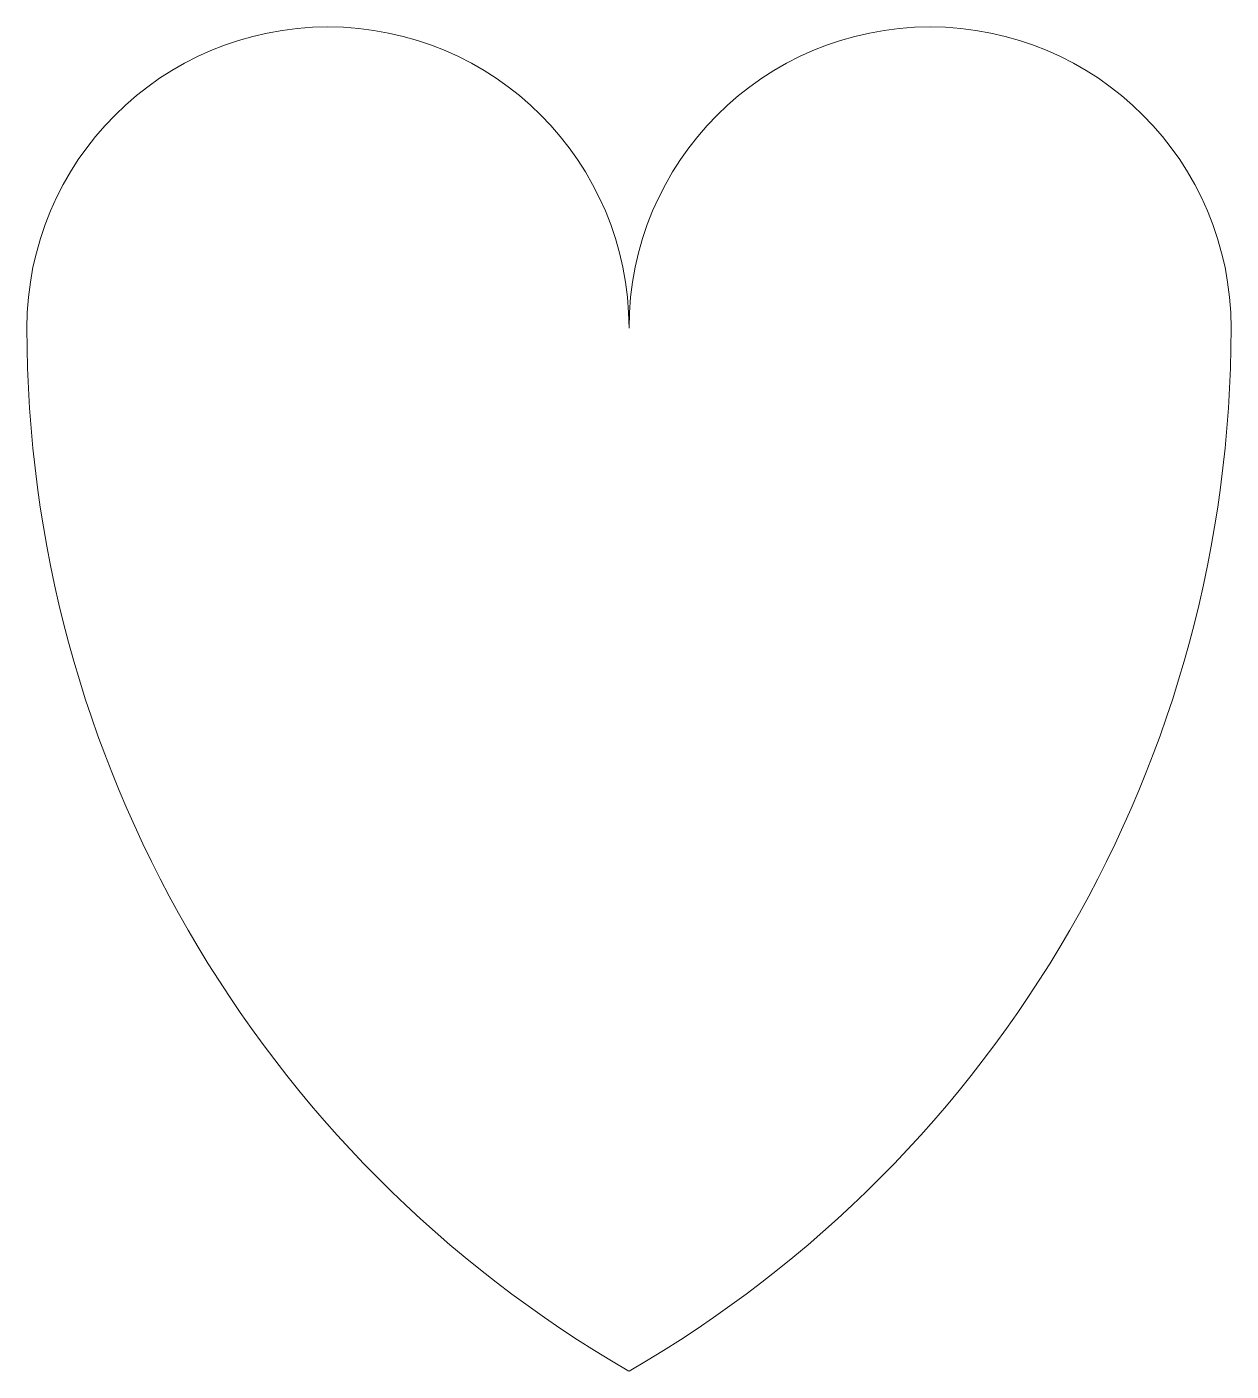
# Model space of a CAD drawing. Header units: millimetres. Extents: x 0 to 100, y -17 to 95.
import ezdxf

# ---------------------------------------------------------------- set-up
doc = ezdxf.new("R2010")
doc.units = ezdxf.units.MM
doc.layers.get('0').update_dxf_attribs({"linetype": 'CONTINUOUS', "lineweight": 0})

msp = doc.modelspace()

# ---------------------------------------------------------------- linework, layer by layer
for centre, radius, start, end in [((25, 70), 25, 0, 180), ((75, 70), 25, 0, 180), ((100, 70), 100, 180, 240), ((0, 70), 100, 300, 0)]:
    msp.add_arc(centre, radius, start, end)

doc.saveas('drawing.dxf')
